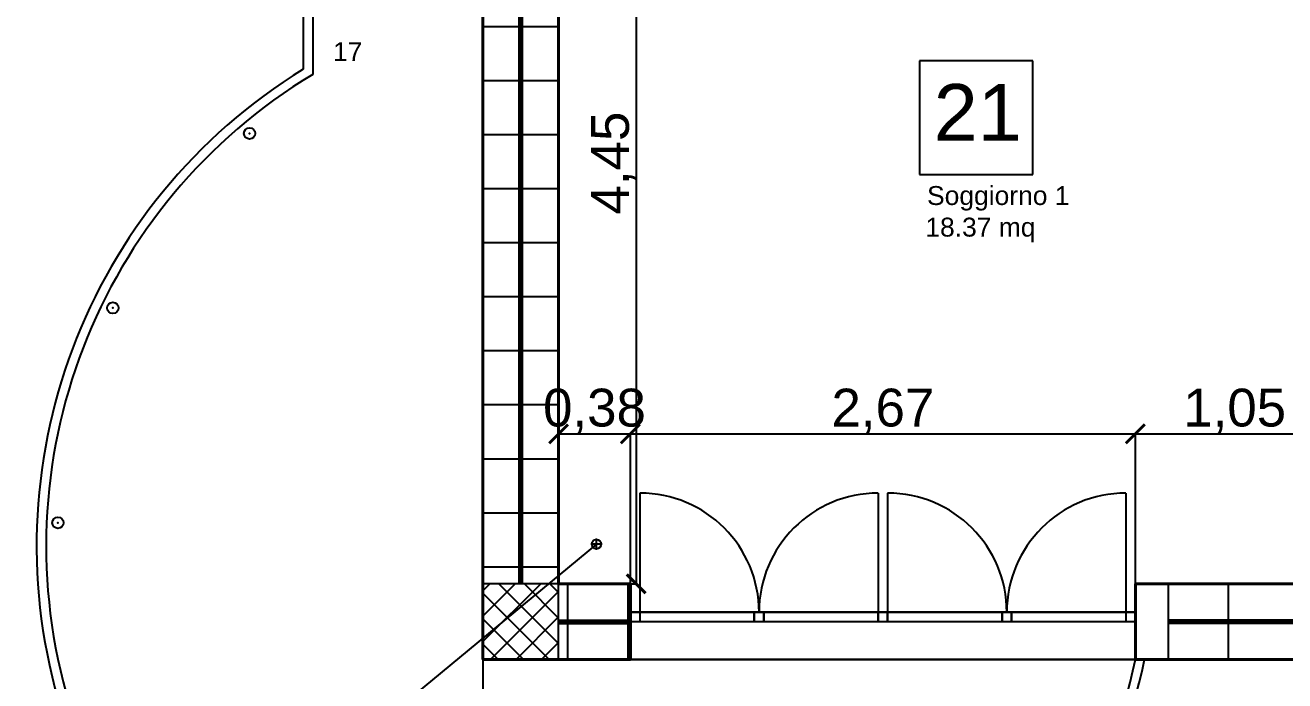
# Model space of a CAD drawing. Header units: millimetres. Extents: x 2459 to 3981, y 1231 to 4850.
# Drawn here: x 3661.19 to 3667.85, y 1279.96 to 1283.42 of the extents above; entities that cross this region are included whole.
import ezdxf

# ---------------------------------------------------------------- set-up
doc = ezdxf.new("R2010")
doc.units = ezdxf.units.MM
doc.layers.add('linee murature', color=253, linetype='Continuous', lineweight=70)
doc.layers.add('linee muri', color=7, linetype='Continuous', lineweight=40)
doc.layers.add('quoteee', color=7, linetype='Continuous')
doc.styles.get("Standard").update_dxf_attribs({"font": 'arial.ttf'})
doc.dimstyles.new('Copia di ISO-25', dxfattribs={"dimtxt": 0.2, "dimasz": 0.1, "dimexe": 0, "dimexo": 0, "dimgap": 0, "dimtad": 3, "dimtxsty": 'Standard', "dimblk": 'ARCHTICK', "dimcen": -2.5, "dimclrd": 256, "dimclre": 256, "dimclrt": 256, "dimadec": 0, "dimazin": 0, "dimtfac": 1, "dimtmove": 2, "dimatfit": 3, "dimldrblk": 'ARCHTICK', "dimfxl": 1, "dimfxlon": 1, "dimtfillclr": 256, "dimlwd": -1, "dimlwe": -1, "dimarcsym": 0})

# ---------------------------------------------------------------- blocks, each defined once
blk = doc.blocks.new('_ArchTick')
at = {"color": 0, "linetype": 'ByBlock', "const_width": 0.15}
blk.add_lwpolyline([(-0.5, -0.5), (0.5, 0.5)], dxfattribs=at)
blk = doc.blocks.new('*D306')
at = {"layer": 'Defpoints', "color": 0, "lineweight": -3, "ltscale": 0.01, "transparency": 16777216}
for p in [(3664.0147, 1284.9206), (3664.0147, 1280.4706), (3664.4251, 1280.4706)]:
    blk.add_point(p, dxfattribs=at)
at = {"layer": 'quoteee', "ltscale": 0.01, "transparency": 16777216}
for p, q in [((3664.0147, 1284.9206), (3664.4251, 1284.9206)), ((3664.4251, 1284.9206), (3664.4251, 1280.4706)), ((3664.0147, 1280.4706), (3664.4251, 1280.4706))]:
    blk.add_line(p, q, dxfattribs=at)
at = {"layer": 'quoteee', "ltscale": 0.01, "transparency": 16777216, "xscale": 0.1, "yscale": 0.1, "zscale": 0.1}
for p, rotation in [((3664.4251, 1284.9206), 90), ((3664.4251, 1280.4706), 270)]:
    blk.add_blockref('_ArchTick', p, dxfattribs=dict(at, rotation=rotation))
at = {"layer": 'quoteee', "ltscale": 0.01, "transparency": 16777216, "insert": (3664.3054, 1282.6956), "char_height": 0.2, "attachment_point": 5, "rotation": 90}
blk.add_mtext('4,45', dxfattribs=at)
blk = doc.blocks.new('*D404')
at = {"layer": 'Defpoints', "color": 0, "lineweight": -3, "transparency": 16777216}
for p in [(3664.3947, 1281.2637), (3664.0147, 1280.4706), (3664.3947, 1280.4706)]:
    blk.add_point(p, dxfattribs=at)
at = {"layer": 'quoteee', "transparency": 16777216}
for p, q in [((3664.0147, 1280.4706), (3664.0147, 1281.2637)), ((3664.0147, 1281.2637), (3664.3947, 1281.2637)), ((3664.3947, 1280.4706), (3664.3947, 1281.2637))]:
    blk.add_line(p, q, dxfattribs=at)
at = {"layer": 'quoteee', "transparency": 16777216, "xscale": 0.1, "yscale": 0.1, "zscale": 0.1, "rotation": 180}
blk.add_blockref('_ArchTick', (3664.0147, 1281.2637), dxfattribs=at)
at = {"layer": 'quoteee', "transparency": 16777216, "xscale": 0.1, "yscale": 0.1, "zscale": 0.1}
blk.add_blockref('_ArchTick', (3664.3947, 1281.2637), dxfattribs=at)
at = {"layer": 'quoteee', "transparency": 16777216, "insert": (3664.2047, 1281.3839), "char_height": 0.2, "attachment_point": 5}
blk.add_mtext('0,38', dxfattribs=at)
blk = doc.blocks.new('*D405')
at = {"layer": 'Defpoints', "color": 0, "lineweight": -3, "transparency": 16777216}
for p in [(3667.0647, 1281.2637), (3664.3947, 1280.4706), (3667.0647, 1280.4706)]:
    blk.add_point(p, dxfattribs=at)
at = {"layer": 'quoteee', "transparency": 16777216}
for p, q in [((3664.3947, 1280.4706), (3664.3947, 1281.2637)), ((3664.3947, 1281.2637), (3667.0647, 1281.2637)), ((3667.0647, 1280.4706), (3667.0647, 1281.2637))]:
    blk.add_line(p, q, dxfattribs=at)
at = {"layer": 'quoteee', "transparency": 16777216, "xscale": 0.1, "yscale": 0.1, "zscale": 0.1, "rotation": 180}
blk.add_blockref('_ArchTick', (3664.3947, 1281.2637), dxfattribs=at)
at = {"layer": 'quoteee', "transparency": 16777216, "xscale": 0.1, "yscale": 0.1, "zscale": 0.1}
blk.add_blockref('_ArchTick', (3667.0647, 1281.2637), dxfattribs=at)
at = {"layer": 'quoteee', "transparency": 16777216, "insert": (3665.7297, 1281.3839), "char_height": 0.2, "attachment_point": 5}
blk.add_mtext('2,67', dxfattribs=at)
blk = doc.blocks.new('*D439')
at = {"layer": 'Defpoints', "color": 0, "lineweight": -3, "transparency": 16777216}
for p in [(3668.1147, 1281.2637), (3667.0647, 1280.4706), (3668.1147, 1280.4706)]:
    blk.add_point(p, dxfattribs=at)
at = {"layer": 'quoteee', "transparency": 16777216}
for p, q in [((3667.0647, 1280.4706), (3667.0647, 1281.2637)), ((3667.0647, 1281.2637), (3668.1147, 1281.2637)), ((3668.1147, 1280.4706), (3668.1147, 1281.2637))]:
    blk.add_line(p, q, dxfattribs=at)
at = {"layer": 'quoteee', "transparency": 16777216, "xscale": 0.1, "yscale": 0.1, "zscale": 0.1, "rotation": 180}
blk.add_blockref('_ArchTick', (3667.0647, 1281.2637), dxfattribs=at)
at = {"layer": 'quoteee', "transparency": 16777216, "xscale": 0.1, "yscale": 0.1, "zscale": 0.1}
blk.add_blockref('_ArchTick', (3668.1147, 1281.2637), dxfattribs=at)
at = {"layer": 'quoteee', "transparency": 16777216, "insert": (3667.5897, 1281.3839), "char_height": 0.2, "attachment_point": 5}
blk.add_mtext('1,05', dxfattribs=at)
blk = doc.blocks.new('*D458')
at = {"layer": 'Defpoints', "color": 0, "lineweight": -3, "transparency": 16777216}
for p in [(3663.6647, 1285.7606), (3659.6977, 1280.0706), (3663.6147, 1280.0706)]:
    blk.add_point(p, dxfattribs=at)
at = {"layer": 'quoteee', "transparency": 16777216}
for p, q in [((3660.6977, 1285.7606), (3659.6977, 1285.7606)), ((3659.6977, 1285.7606), (3659.6977, 1280.0706)), ((3660.6977, 1280.0706), (3659.6977, 1280.0706))]:
    blk.add_line(p, q, dxfattribs=at)
at = {"layer": 'quoteee', "transparency": 16777216, "xscale": 0.1, "yscale": 0.1, "zscale": 0.1}
for p, rotation in [((3659.6977, 1285.7606), 90), ((3659.6977, 1280.0706), 270)]:
    blk.add_blockref('_ArchTick', p, dxfattribs=dict(at, rotation=rotation))
at = {"layer": 'quoteee', "transparency": 16777216, "insert": (3659.5775, 1282.9156), "char_height": 0.2, "attachment_point": 5, "rotation": 90}
blk.add_mtext('5,69', dxfattribs=at)
blk = doc.blocks.new('*D459')
at = {"layer": 'Defpoints', "color": 0, "lineweight": -3, "transparency": 16777216}
for p in [(3658.6421, 1292.2906), (3663.6147, 1292.2906), (3663.6147, 1280.0706)]:
    blk.add_point(p, dxfattribs=at)
at = {"layer": 'quoteee', "transparency": 16777216}
for p, q in [((3659.6421, 1292.2906), (3658.6421, 1292.2906)), ((3658.6421, 1280.0706), (3658.6421, 1292.2906)), ((3659.6421, 1280.0706), (3658.6421, 1280.0706))]:
    blk.add_line(p, q, dxfattribs=at)
at = {"layer": 'quoteee', "transparency": 16777216, "xscale": 0.1, "yscale": 0.1, "zscale": 0.1}
for p, rotation in [((3658.6421, 1292.2906), 90), ((3658.6421, 1280.0706), 270)]:
    blk.add_blockref('_ArchTick', p, dxfattribs=dict(at, rotation=rotation))
at = {"layer": 'quoteee', "transparency": 16777216, "insert": (3658.5219, 1286.1806), "char_height": 0.2, "attachment_point": 5, "rotation": 90}
blk.add_mtext('12,22', dxfattribs=at)
blk = doc.blocks.new('*D460')
at = {"layer": 'Defpoints', "color": 0, "lineweight": -3, "transparency": 16777216}
for p in [(3656.4686, 1292.2906), (3663.6147, 1292.2906), (3662.5959, 1278.1925)]:
    blk.add_point(p, dxfattribs=at)
at = {"layer": 'quoteee', "transparency": 16777216}
for p, q in [((3657.4686, 1292.2906), (3656.4686, 1292.2906)), ((3656.4686, 1278.1925), (3656.4686, 1292.2906)), ((3657.4686, 1278.1925), (3656.4686, 1278.1925))]:
    blk.add_line(p, q, dxfattribs=at)
at = {"layer": 'quoteee', "transparency": 16777216, "xscale": 0.1, "yscale": 0.1, "zscale": 0.1}
for p, rotation in [((3656.4686, 1292.2906), 90), ((3656.4686, 1278.1925), 270)]:
    blk.add_blockref('_ArchTick', p, dxfattribs=dict(at, rotation=rotation))
at = {"layer": 'quoteee', "transparency": 16777216, "insert": (3656.3484, 1285.2415), "char_height": 0.2, "attachment_point": 5, "rotation": 90}
blk.add_mtext('14,1', dxfattribs=at)
blk = doc.blocks.new('*D461')
at = {"layer": 'Defpoints', "color": 0, "lineweight": -3, "transparency": 16777216}
for p in [(3663.6147, 1280.0706), (3679.9147, 1280.0706), (3679.9147, 1279.2252)]:
    blk.add_point(p, dxfattribs=at)
at = {"layer": 'quoteee', "transparency": 16777216}
for p, q in [((3663.6147, 1280.0706), (3663.6147, 1279.2252)), ((3679.9147, 1280.0706), (3679.9147, 1279.2252)), ((3663.6147, 1279.2252), (3679.9147, 1279.2252))]:
    blk.add_line(p, q, dxfattribs=at)
at = {"layer": 'quoteee', "transparency": 16777216, "xscale": 0.1, "yscale": 0.1, "zscale": 0.1, "rotation": 180}
blk.add_blockref('_ArchTick', (3663.6147, 1279.2252), dxfattribs=at)
at = {"layer": 'quoteee', "transparency": 16777216, "xscale": 0.1, "yscale": 0.1, "zscale": 0.1}
blk.add_blockref('_ArchTick', (3679.9147, 1279.2252), dxfattribs=at)
at = {"layer": 'quoteee', "transparency": 16777216, "insert": (3671.7647, 1279.3454), "char_height": 0.2, "attachment_point": 5}
blk.add_mtext('16,3', dxfattribs=at)
blk = doc.blocks.new('*D242')
at = {"layer": 'Defpoints', "color": 0, "lineweight": -3, "transparency": 16777216}
for p in [(3664.2147, 1280.6806), (3661.9721, 1278.8262)]:
    blk.add_point(p, dxfattribs=at)
at = {"layer": 'quoteee', "transparency": 16777216}
for p, q in [((3664.2147, 1280.6806), (3661.9721, 1278.8262)), ((3661.9721, 1278.8262), (3661.8951, 1278.7624))]:
    blk.add_line(p, q, dxfattribs=at)
at = {"layer": 'quoteee', "transparency": 16777216, "xscale": 0.1, "yscale": 0.1, "zscale": 0.1, "rotation": 39.58711706976184}
blk.add_blockref('_ArchTick', (3661.9721, 1278.8262), dxfattribs=at)
at = {"layer": 'quoteee', "transparency": 16777216, "insert": (3662.0438, 1278.8854), "char_height": 0.2, "attachment_point": 5, "rotation": 39.58712}
blk.add_mtext('R2,91', dxfattribs=at)
blk = doc.blocks.new('*D243')
at = {"layer": 'Defpoints', "color": 0, "lineweight": -3, "transparency": 16777216}
for p in [(3661.3162, 1280.0706), (3682.2112, 1280.0706), (3661.3162, 1278.3795)]:
    blk.add_point(p, dxfattribs=at)
at = {"layer": 'quoteee', "transparency": 16777216}
for p, q in [((3661.3162, 1279.3795), (3661.3162, 1278.3795)), ((3682.2112, 1279.3795), (3682.2112, 1278.3795)), ((3682.2112, 1278.3795), (3661.3162, 1278.3795))]:
    blk.add_line(p, q, dxfattribs=at)
at = {"layer": 'quoteee', "transparency": 16777216, "xscale": 0.1, "yscale": 0.1, "zscale": 0.1, "rotation": 180}
blk.add_blockref('_ArchTick', (3661.3162, 1278.3795), dxfattribs=at)
at = {"layer": 'quoteee', "transparency": 16777216, "xscale": 0.1, "yscale": 0.1, "zscale": 0.1}
blk.add_blockref('_ArchTick', (3682.2112, 1278.3795), dxfattribs=at)
at = {"layer": 'quoteee', "transparency": 16777216, "insert": (3671.7637, 1278.4997), "char_height": 0.2, "attachment_point": 5}
blk.add_mtext('20,9', dxfattribs=at)

msp = doc.modelspace()

# ---------------------------------------------------------------- hatches: boundary and pattern name
h = msp.add_hatch()
h.set_pattern_fill('ANSI37', color=256, scale=0.03)
h.paths.add_polyline_path([(3671.964742, 1287.791736), (3671.564742, 1287.791736), (3671.564742, 1287.391736), (3671.964742, 1287.391736)])
h.paths.add_polyline_path([(3664.014742, 1292.290565), (3663.614742, 1292.290565), (3663.614742, 1291.890565), (3664.014742, 1291.890565)])
h.paths.add_polyline_path([(3667.024742, 1292.290565), (3666.624742, 1292.290565), (3666.624742, 1291.890565), (3667.024742, 1291.890565)])
h.paths.add_polyline_path([(3670.004742, 1291.890565), (3670.404742, 1291.890565), (3670.404742, 1292.290565), (3670.004742, 1292.290565)])
h.paths.add_polyline_path([(3670.004742, 1289.134637), (3670.404742, 1289.134637), (3670.404742, 1289.534637), (3670.004742, 1289.534637)])
h.paths.add_polyline_path([(3664.014742, 1289.534637), (3663.614742, 1289.534637), (3663.614742, 1289.134637), (3664.014742, 1289.134637)])
h.paths.add_polyline_path([(3670.004742, 1284.920565), (3670.404742, 1284.920565), (3670.404742, 1285.320565), (3670.004742, 1285.320565)])
h.paths.add_polyline_path([(3668.374742, 1285.320565), (3667.974742, 1285.320565), (3667.974742, 1284.920565), (3668.374742, 1284.920565)])
h.paths.add_polyline_path([(3663.614742, 1285.320565), (3663.614742, 1284.920565), (3664.014742, 1284.920565), (3664.014742, 1285.320565)])
h.paths.add_polyline_path([(3671.969742, 1280.470565), (3671.559742, 1280.470565), (3671.559742, 1280.070565), (3671.969742, 1280.070565)])
h.paths.add_polyline_path([(3668.374742, 1280.470565), (3667.974742, 1280.470565), (3667.974742, 1280.070565), (3668.374742, 1280.070565)])
h.paths.add_polyline_path([(3664.014742, 1280.070565), (3664.014742, 1280.470565), (3663.614742, 1280.470565), (3663.614742, 1280.070565)])

# ---------------------------------------------------------------- linework, layer by layer
at = {"linetype": 'Continuous'}
for p, q in [((3662.664742, 1288.230565), (3662.664742, 1283.19229)), ((3662.714742, 1288.230565), (3662.714742, 1283.164177)), ((3663.614742, 1285.760565), (3663.614742, 1280.070565)), ((3663.614742, 1280.470565), (3663.614742, 1284.920565)), ((3664.014742, 1284.920565), (3664.014742, 1280.470565)), ((3664.014742, 1284.920565), (3664.014742, 1280.470565)), ((3663.614742, 1283.418465), (3664.014742, 1283.418465)), ((3663.614742, 1283.418465), (3664.014742, 1283.418465)), ((3666.522994, 1283.235701), (3665.922994, 1283.235701)), ((3665.922994, 1283.235701), (3665.922994, 1282.635701)), ((3666.522994, 1282.635701), (3666.522994, 1283.235701)), ((3663.614742, 1283.132715), (3664.014742, 1283.132715)), ((3663.614742, 1283.132715), (3664.014742, 1283.132715)), ((3663.614742, 1282.846965), (3664.014742, 1282.846965)), ((3663.614742, 1282.846965), (3664.014742, 1282.846965)), ((3665.922994, 1282.635701), (3666.522994, 1282.635701)), ((3663.614742, 1282.561215), (3664.014742, 1282.561215)), ((3663.614742, 1282.561215), (3664.014742, 1282.561215)), ((3663.614742, 1282.275465), (3664.014742, 1282.275465)), ((3663.614742, 1282.275465), (3664.014742, 1282.275465)), ((3663.614742, 1281.989715), (3664.014742, 1281.989715)), ((3663.614742, 1281.989715), (3664.014742, 1281.989715)), ((3663.614742, 1281.703965), (3664.014742, 1281.703965)), ((3663.614742, 1281.703965), (3664.014742, 1281.703965)), ((3663.614742, 1281.418215), (3664.014742, 1281.418215)), ((3663.614742, 1281.418215), (3664.014742, 1281.418215)), ((3663.614742, 1281.132465), (3664.014742, 1281.132465)), ((3663.614742, 1281.132465), (3664.014742, 1281.132465)), ((3663.614742, 1280.846715), (3664.014742, 1280.846715)), ((3663.614742, 1280.846715), (3664.014742, 1280.846715)), ((3663.614742, 1280.560965), (3664.014742, 1280.560965)), ((3663.614742, 1280.560965), (3664.014742, 1280.560965)), ((3664.014742, 1280.470565), (3663.614742, 1280.470565)), ((3663.614742, 1280.470565), (3663.614742, 1280.070565)), ((3664.014742, 1280.470565), (3663.614742, 1280.470565)), ((3664.014742, 1280.470565), (3664.394742, 1280.470565)), ((3664.014742, 1280.070565), (3664.014742, 1280.470565)), ((3664.014742, 1280.470565), (3664.394742, 1280.470565)), ((3664.014742, 1280.070565), (3664.014742, 1280.470565)), ((3664.062669, 1280.470565), (3664.062669, 1280.070565)), ((3664.062669, 1280.470565), (3664.062669, 1280.070565)), ((3664.380169, 1280.470565), (3664.380169, 1280.070565)), ((3664.380169, 1280.470565), (3664.380169, 1280.070565)), ((3664.394742, 1280.070565), (3664.394742, 1280.470565)), ((3664.394742, 1280.070565), (3664.394742, 1280.470565)), ((3664.394742, 1280.470565), (3664.394742, 1280.070565)), ((3667.064742, 1280.470565), (3667.064742, 1280.070565)), ((3667.064742, 1280.470565), (3668.119742, 1280.470565)), ((3667.064742, 1280.070565), (3667.064742, 1280.470565)), ((3667.237669, 1280.470565), (3667.237669, 1280.070565)), ((3667.237669, 1280.470565), (3667.237669, 1280.070565)), ((3667.555169, 1280.470565), (3667.555169, 1280.070565)), ((3667.555169, 1280.470565), (3667.555169, 1280.070565)), ((3664.394742, 1280.320565), (3667.064742, 1280.320565)), ((3664.394742, 1280.070565), (3664.394742, 1280.320565)), ((3667.064742, 1280.320565), (3667.064742, 1280.070565)), ((3663.614742, 1280.070565), (3664.394742, 1280.070565)), ((3663.614742, 1280.070565), (3664.014742, 1280.070565)), ((3664.394742, 1280.070565), (3664.014742, 1280.070565)), ((3667.064742, 1280.070565), (3664.394742, 1280.070565)), ((3667.064742, 1280.070565), (3668.894742, 1280.070565))]:
    msp.add_line(p, q, dxfattribs=at)
for p, q in [((3662.664742, 1288.230565), (3662.664742, 1283.19229)), ((3662.714742, 1288.230565), (3662.714742, 1283.164177)), ((3663.614742, 1285.760565), (3663.614742, 1280.070565)), ((3666.522994, 1283.235701), (3665.922994, 1283.235701)), ((3665.922994, 1283.235701), (3665.922994, 1282.635701)), ((3666.522994, 1282.635701), (3666.522994, 1283.235701)), ((3665.922994, 1282.635701), (3666.522994, 1282.635701)), ((3664.014742, 1280.470565), (3663.614742, 1280.470565)), ((3664.014742, 1280.470565), (3663.614742, 1280.470565)), ((3664.014742, 1280.470565), (3664.394742, 1280.470565)), ((3664.014742, 1280.070565), (3664.014742, 1280.470565)), ((3664.014742, 1280.070565), (3664.014742, 1280.470565)), ((3663.614742, 1280.070565), (3664.394742, 1280.070565)), ((3667.064742, 1280.070565), (3664.394742, 1280.070565))]:
    msp.add_line(p, q)
at = {"linetype": 'Continuous', "ltscale": 0.01}
for p, q in [((3664.444742, 1280.950565), (3664.444742, 1280.320565)), ((3665.704742, 1280.950565), (3665.704742, 1280.320565)), ((3665.754742, 1280.950565), (3665.754742, 1280.320565)), ((3667.014742, 1280.950565), (3667.014742, 1280.320565)), ((3667.064742, 1280.320565), (3664.394742, 1280.320565)), ((3664.394742, 1280.320565), (3664.394742, 1280.070565)), ((3664.394742, 1280.320565), (3664.444742, 1280.320565)), ((3664.444742, 1280.320565), (3664.444742, 1280.270565)), ((3664.444742, 1280.320565), (3665.074742, 1280.320565)), ((3665.049742, 1280.320565), (3665.049742, 1280.270565)), ((3665.049742, 1280.320565), (3665.099742, 1280.320565)), ((3665.049742, 1280.270565), (3665.049742, 1280.320565)), ((3665.074742, 1280.320565), (3665.704742, 1280.320565)), ((3665.099742, 1280.270565), (3665.099742, 1280.320565)), ((3665.099742, 1280.320565), (3665.099742, 1280.270565)), ((3665.704742, 1280.320565), (3665.704742, 1280.270565)), ((3665.704742, 1280.320565), (3665.754742, 1280.320565)), ((3665.704742, 1280.270565), (3665.704742, 1280.320565)), ((3665.754742, 1280.270565), (3665.754742, 1280.320565)), ((3665.754742, 1280.320565), (3665.754742, 1280.270565)), ((3666.359742, 1280.320565), (3666.359742, 1280.270565)), ((3666.359742, 1280.320565), (3666.409742, 1280.320565)), ((3666.359742, 1280.270565), (3666.359742, 1280.320565)), ((3667.014742, 1280.320565), (3666.384742, 1280.320565)), ((3666.409742, 1280.270565), (3666.409742, 1280.320565)), ((3666.409742, 1280.320565), (3666.409742, 1280.270565)), ((3667.064742, 1280.320565), (3667.014742, 1280.320565)), ((3667.014742, 1280.320565), (3667.014742, 1280.270565)), ((3667.064742, 1280.070565), (3667.064742, 1280.320565)), ((3667.064742, 1280.320565), (3667.064742, 1280.270565)), ((3667.064742, 1280.270565), (3664.394742, 1280.270565)), ((3665.099742, 1280.270565), (3665.049742, 1280.270565)), ((3665.754742, 1280.270565), (3665.704742, 1280.270565)), ((3666.384742, 1280.270565), (3665.754742, 1280.270565)), ((3666.409742, 1280.270565), (3666.359742, 1280.270565)), ((3664.394742, 1280.070565), (3667.064742, 1280.070565))]:
    msp.add_line(p, q, dxfattribs=at)
at = {"ltscale": 0.01}
for p, q in [((3664.444742, 1280.950565), (3664.444742, 1280.320565)), ((3665.704742, 1280.950565), (3665.704742, 1280.320565)), ((3665.754742, 1280.950565), (3665.754742, 1280.320565)), ((3667.014742, 1280.950565), (3667.014742, 1280.320565)), ((3667.064742, 1280.320565), (3664.394742, 1280.320565)), ((3664.394742, 1280.320565), (3664.444742, 1280.320565)), ((3664.444742, 1280.320565), (3664.444742, 1280.270565)), ((3664.444742, 1280.320565), (3665.074742, 1280.320565)), ((3665.049742, 1280.320565), (3665.049742, 1280.270565)), ((3665.049742, 1280.320565), (3665.099742, 1280.320565)), ((3665.049742, 1280.270565), (3665.049742, 1280.320565)), ((3665.074742, 1280.320565), (3665.704742, 1280.320565)), ((3665.099742, 1280.270565), (3665.099742, 1280.320565)), ((3665.099742, 1280.320565), (3665.099742, 1280.270565)), ((3665.704742, 1280.320565), (3665.704742, 1280.270565)), ((3665.704742, 1280.320565), (3665.754742, 1280.320565)), ((3665.704742, 1280.270565), (3665.704742, 1280.320565)), ((3665.754742, 1280.270565), (3665.754742, 1280.320565)), ((3665.754742, 1280.320565), (3665.754742, 1280.270565)), ((3666.359742, 1280.320565), (3666.359742, 1280.270565)), ((3666.359742, 1280.320565), (3666.409742, 1280.320565)), ((3666.359742, 1280.270565), (3666.359742, 1280.320565)), ((3667.014742, 1280.320565), (3666.384742, 1280.320565)), ((3666.409742, 1280.270565), (3666.409742, 1280.320565)), ((3666.409742, 1280.320565), (3666.409742, 1280.270565)), ((3667.064742, 1280.320565), (3667.014742, 1280.320565)), ((3667.014742, 1280.320565), (3667.014742, 1280.270565)), ((3667.064742, 1280.270565), (3664.394742, 1280.270565)), ((3665.099742, 1280.270565), (3665.049742, 1280.270565)), ((3665.754742, 1280.270565), (3665.704742, 1280.270565)), ((3666.384742, 1280.270565), (3665.754742, 1280.270565)), ((3666.409742, 1280.270565), (3666.359742, 1280.270565)), ((3664.394742, 1280.070565), (3667.064742, 1280.070565))]:
    msp.add_line(p, q, dxfattribs=at)
at = {"linetype": 'Continuous', "lineweight": -3, "ltscale": 0.01}
for p, q in [((3664.214742, 1280.680565), (3664.214742, 1280.710565)), ((3664.214742, 1280.680565), (3664.184742, 1280.680565)), ((3664.244742, 1280.680565), (3664.214742, 1280.680565)), ((3664.214742, 1280.650565), (3664.214742, 1280.680565))]:
    msp.add_line(p, q, dxfattribs=at)
at = {"linetype": 'Continuous'}
for centre in [(3662.38121, 1282.852458), (3661.657967, 1281.929693), (3661.367409, 1280.793844)]:
    msp.add_circle(centre, 0.03, dxfattribs=at)
for centre in [(3662.38121, 1282.852458), (3661.657967, 1281.929693), (3661.367409, 1280.793844)]:
    msp.add_circle(centre, 0.03)
at = {"linetype": 'Continuous', "lineweight": -3, "ltscale": 0.01}
msp.add_circle((3664.214742, 1280.680565), 0.025, dxfattribs=at)
at = {"linetype": 'Continuous', "ltscale": 0.02}
msp.add_arc((3664.214742, 1280.670565), 2.96, 121.5773154, 348.3049496, dxfattribs=at)
at = {"ltscale": 0.02}
msp.add_arc((3664.214742, 1280.670565), 2.96, 121.5773154, 348.3049496, dxfattribs=at)
at = {"linetype": 'Continuous'}
msp.add_arc((3664.216353, 1280.670503), 2.910884, 121.055014, 348.106003, dxfattribs=at)
msp.add_arc((3664.216353, 1280.670503), 2.910884, 121.055014, 348.106003)
at = {"linetype": 'Continuous', "ltscale": 0.01}
for centre, start, end in [((3664.444742, 1280.320565), 0, 90), ((3665.704742, 1280.320565), 90, 180), ((3665.754742, 1280.320565), 0, 90), ((3667.014742, 1280.320565), 90, 180)]:
    msp.add_arc(centre, 0.63, start, end, dxfattribs=at)
at = {"ltscale": 0.01}
for centre, start, end in [((3664.444742, 1280.320565), 0, 90), ((3665.704742, 1280.320565), 90, 180), ((3665.754742, 1280.320565), 0, 90), ((3667.014742, 1280.320565), 90, 180)]:
    msp.add_arc(centre, 0.63, start, end, dxfattribs=at)
at = {"linetype": 'Continuous'}
for p in [(3662.38121, 1282.852458), (3661.657967, 1281.929693), (3661.367409, 1280.793844)]:
    msp.add_point(p, dxfattribs=at)
for p in [(3662.38121, 1282.852458), (3661.657967, 1281.929693), (3661.367409, 1280.793844)]:
    msp.add_point(p)
at = {"layer": 'linee murature', "linetype": 'Continuous'}
for p, q in [((3663.814742, 1280.470565), (3663.814742, 1284.845502)), ((3664.014742, 1280.270565), (3664.378829, 1280.270565)), ((3667.974742, 1280.270565), (3667.237085, 1280.270565))]:
    msp.add_line(p, q, dxfattribs=at)
at = {"layer": 'linee murature', "lineweight": 70}
for p, q in [((3663.814742, 1280.470565), (3663.814742, 1284.845502)), ((3664.014742, 1280.270565), (3664.378829, 1280.270565)), ((3667.974742, 1280.270565), (3667.237085, 1280.270565))]:
    msp.add_line(p, q, dxfattribs=at)
at = {"layer": 'linee muri'}
for p, q in [((3663.614742, 1280.470565), (3663.614742, 1284.920565)), ((3664.014742, 1284.920565), (3664.014742, 1280.470565)), ((3664.014742, 1284.920565), (3664.014742, 1280.470565)), ((3663.614742, 1280.470565), (3663.614742, 1280.070565)), ((3664.014742, 1280.470565), (3664.394742, 1280.470565)), ((3664.394742, 1280.070565), (3664.394742, 1280.470565)), ((3664.394742, 1280.470565), (3664.394742, 1280.070565)), ((3664.394742, 1280.070565), (3664.394742, 1280.470565)), ((3667.064742, 1280.470565), (3667.064742, 1280.070565)), ((3667.064742, 1280.470565), (3668.119742, 1280.470565)), ((3667.064742, 1280.070565), (3667.064742, 1280.470565)), ((3664.394742, 1280.070565), (3664.394742, 1280.320565)), ((3667.064742, 1280.320565), (3667.064742, 1280.070565)), ((3663.614742, 1280.070565), (3664.014742, 1280.070565)), ((3664.394742, 1280.070565), (3664.014742, 1280.070565)), ((3667.064742, 1280.070565), (3668.894742, 1280.070565))]:
    msp.add_line(p, q, dxfattribs=at)
at = {"layer": 'linee muri', "ltscale": 0.01}
for p, q in [((3664.394742, 1280.320565), (3664.394742, 1280.070565)), ((3667.064742, 1280.070565), (3667.064742, 1280.320565)), ((3667.064742, 1280.320565), (3667.064742, 1280.270565))]:
    msp.add_line(p, q, dxfattribs=at)

# ---------------------------------------------------------------- texts
at = {"linetype": 'Continuous'}
for s, height, p in [('17', 0.1, (3662.822233, 1283.234754)), ('21', 0.3, (3665.998157, 1282.813273)), ('Soggiorno', 0.1, (3665.963018, 1282.47381)), ('18.37 mq', 0.1, (3665.954082, 1282.306734))]:
    msp.add_text(s, height=height, dxfattribs=at).set_placement(p)
for s, height, p in [('17', 0.1, (3662.822233, 1283.234754)), ('21', 0.3, (3665.998157, 1282.813273)), ('Soggiorno 1', 0.1, (3665.963018, 1282.47381)), ('18.37 mq', 0.1, (3665.954082, 1282.306734))]:
    msp.add_text(s, height=height).set_placement(p)

# ---------------------------------------------------------------- dimensions: what is measured, and where the dimension line sits
at = {"layer": 'quoteee'}
for base, p1, p2, picture, middle in [((3656.468603, 1292.290565), (3662.595909, 1278.192464), (3663.614742, 1292.290565), '*D460', (3656.348412, 1285.241515)), ((3658.642105, 1292.290565), (3663.614742, 1280.070565), (3663.614742, 1292.290565), '*D459', (3658.521914, 1286.180565)), ((3659.697702, 1280.070565), (3663.664742, 1285.760565), (3663.614742, 1280.070565), '*D458', (3659.577511, 1282.915565))]:
    dim = msp.add_linear_dim(base=base, p1=p1, p2=p2, angle=90, dimstyle='Copia di ISO-25', dxfattribs=at)
    dim.commit()
    dim.dimension.update_dxf_attribs({"geometry": picture, "text_midpoint": middle})
at = {"layer": 'quoteee', "ltscale": 0.01}
dim = msp.add_linear_dim(base=(3664.425141, 1280.470565), p1=(3664.014742, 1284.920565), p2=(3664.014742, 1280.470565), angle=90, dimstyle='Copia di ISO-25', dxfattribs=at)
dim.commit()
dim.dimension.update_dxf_attribs({"geometry": '*D306', "text_midpoint": (3664.305359, 1282.695565)})
at = {"layer": 'quoteee'}
for base, p1, p2, picture, middle in [((3664.394742, 1281.263698), (3664.014742, 1280.470565), (3664.394742, 1280.470565), '*D404', (3664.204742, 1281.383889)), ((3667.064742, 1281.263698), (3664.394742, 1280.470565), (3667.064742, 1280.470565), '*D405', (3665.729742, 1281.383889)), ((3668.114742, 1281.263698), (3667.064742, 1280.470565), (3668.114742, 1280.470565), '*D439', (3667.589742, 1281.383889)), ((3661.31619, 1278.379509), (3682.211205, 1280.070565), (3661.31619, 1280.070565), '*D243', (3671.763698, 1278.4997)), ((3679.914742, 1279.22518), (3663.614742, 1280.070565), (3679.914742, 1280.070565), '*D461', (3671.764742, 1279.345371))]:
    dim = msp.add_linear_dim(base=base, p1=p1, p2=p2, dimstyle='Copia di ISO-25', dxfattribs=at)
    dim.commit()
    dim.dimension.update_dxf_attribs({"geometry": picture, "text_midpoint": middle})
dim = msp.add_radius_dim(center=(3664.214742, 1280.680565), mpoint=(3661.972131, 1278.826165), dimstyle='Copia di ISO-25', dxfattribs=at)
dim.commit()
dim.dimension.update_dxf_attribs({"geometry": '*D242', "text_midpoint": (3662.043814, 1278.885439), "dimtype": 164})

doc.saveas('drawing.dxf')
